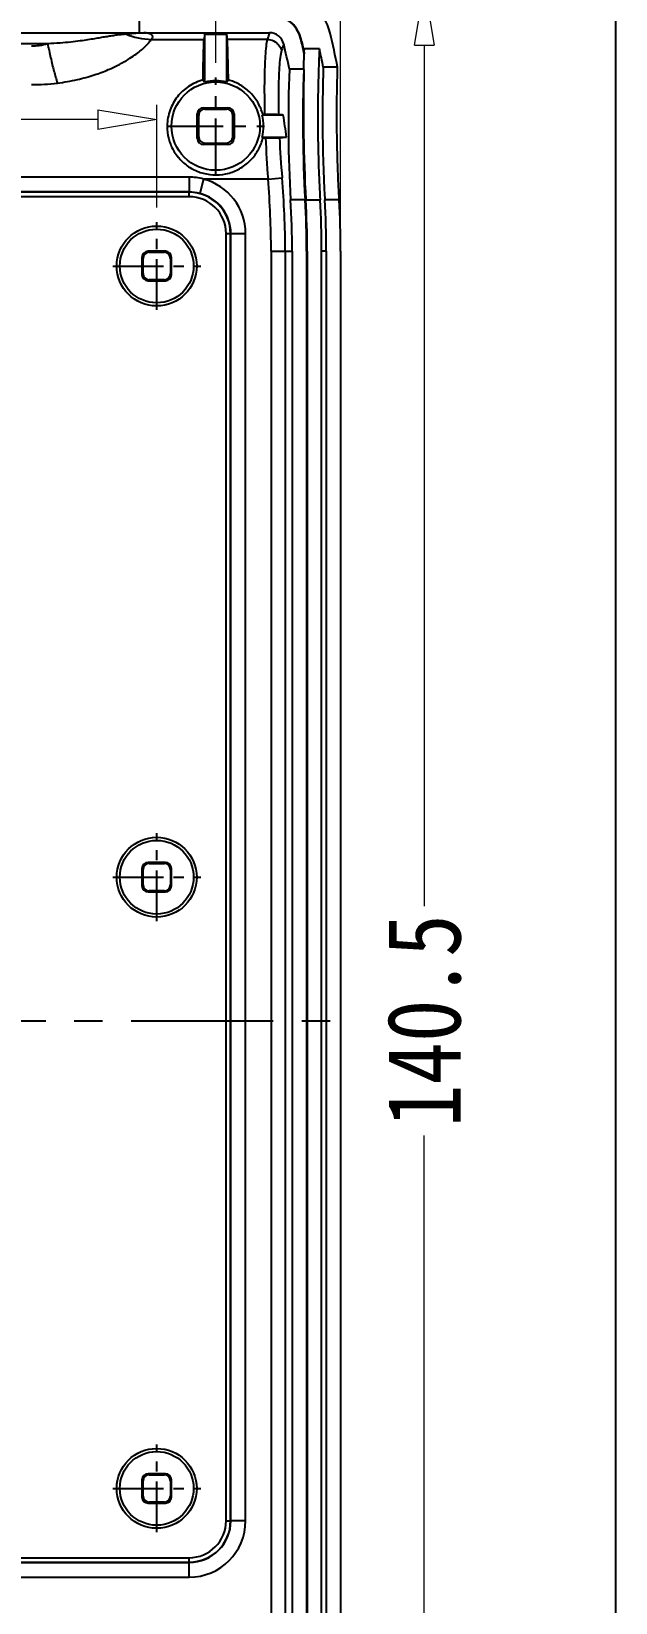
# Model space of a CAD drawing. Header units: millimetres. Extents: x 1786 to 4177, y -2705 to -1639.
# Drawn here: x 4137.2 to 4176.8, y -1832.6 to -1725.9 of the extents above; entities that cross this region are included whole.
import ezdxf

# ---------------------------------------------------------------- set-up
doc = ezdxf.new("R2010")
doc.units = ezdxf.units.MM
doc.linetypes.add('CENTER', pattern=[50.8, 31.75, -6.35, 6.35, -6.35])
doc.layers.add('dim', color=3, linetype='Continuous', lineweight=9)
doc.styles.add('FFS', font='', dxfattribs={"width": 0.85})
doc.styles.get('FFS').set_extended_font_data('FangSong_GB2312')
doc.dimstyles.new('YanXiu', dxfattribs={"dimtxt": 2.5, "dimasz": 2.2, "dimexe": 1, "dimexo": 0.6, "dimgap": 0.66, "dimtad": 0, "dimzin": 9, "dimdsep": 46, "dimtxsty": 'FFS', "dimblk": 'CLOSEDBLANK', "dimcen": 0, "dimclrd": 256, "dimclre": 131, "dimclrt": 42, "dimazin": 2, "dimtfac": 1, "dimtofl": 0, "dimtmove": 0, "dimatfit": 3, "dimldrblk": 'CLOSEDBLANK', "dimfxl": 1, "dimlwd": 5, "dimlwe": 5, "dimarcsym": 0})

# ---------------------------------------------------------------- blocks, each defined once
blk = doc.blocks.new('_ClosedBlank')
at = {"color": 0, "linetype": 'ByBlock', "lineweight": -2}
for p, q in [((-1, 0.167), (0, 0)), ((-1, 0.167), (-1, -0.167)), ((0, 0), (-1, -0.167))]:
    blk.add_line(p, q, dxfattribs=at)
blk = doc.blocks.new('*D193')
at = {"layer": 'Defpoints', "color": 0, "transparency": 16777216}
for p in [(5275.47, -1520.95), (5224.47, -1527.91, 0), (5275.47, -1527.91, 0)]:
    blk.add_point(p, dxfattribs=at)
at = {"layer": 'dim', "color": 131, "lineweight": 5, "transparency": 16777216}
for p, q in [((5224.47, -1526.91), (5224.47, -1519.95)), ((5275.47, -1526.91), (5275.47, -1519.95))]:
    blk.add_line(p, q, dxfattribs=at)
at = {"layer": 'dim', "lineweight": 5, "transparency": 16777216}
for p, q in [((5228.47, -1520.95), (5246.64, -1520.95)), ((5271.47, -1520.95), (5253.3, -1520.95))]:
    blk.add_line(p, q, dxfattribs=at)
at = {"layer": 'dim', "lineweight": 5, "transparency": 16777216, "xscale": 4, "yscale": 4, "zscale": 4, "rotation": 180}
blk.add_blockref('_ClosedBlank', (5224.47, -1520.95), dxfattribs=at)
at = {"layer": 'dim', "lineweight": 5, "transparency": 16777216, "xscale": 4, "yscale": 4, "zscale": 4}
blk.add_blockref('_ClosedBlank', (5275.47, -1520.95), dxfattribs=at)
at = {"layer": 'dim', "color": 42, "transparency": 16777216, "insert": (5249.97, -1520.95), "char_height": 5, "attachment_point": 5, "style": 'FFS'}
blk.add_mtext('51', dxfattribs=at)
blk = doc.blocks.new('*D192')
at = {"layer": 'Defpoints', "color": 0, "transparency": 16777216}
for p in [(5279.47, -1505.74), (5220.47, -1518.09, 0), (5279.47, -1518.09, 0)]:
    blk.add_point(p, dxfattribs=at)
at = {"layer": 'dim', "color": 131, "lineweight": 5, "transparency": 16777216}
for p, q in [((5220.47, -1517.09), (5220.47, -1504.74)), ((5279.47, -1517.09), (5279.47, -1504.74))]:
    blk.add_line(p, q, dxfattribs=at)
at = {"layer": 'dim', "lineweight": 5, "transparency": 16777216}
for p, q in [((5224.47, -1505.74), (5246.56, -1505.74)), ((5275.47, -1505.74), (5253.38, -1505.74))]:
    blk.add_line(p, q, dxfattribs=at)
at = {"layer": 'dim', "lineweight": 5, "transparency": 16777216, "xscale": 4, "yscale": 4, "zscale": 4, "rotation": 180}
blk.add_blockref('_ClosedBlank', (5220.47, -1505.74), dxfattribs=at)
at = {"layer": 'dim', "lineweight": 5, "transparency": 16777216, "xscale": 4, "yscale": 4, "zscale": 4}
blk.add_blockref('_ClosedBlank', (5279.47, -1505.74), dxfattribs=at)
at = {"layer": 'dim', "color": 42, "transparency": 16777216, "insert": (5249.97, -1505.74), "char_height": 5, "attachment_point": 5, "style": 'FFS'}
blk.add_mtext('59', dxfattribs=at)
blk = doc.blocks.new('*D191')
at = {"layer": 'Defpoints', "color": 0, "transparency": 16777216}
for p in [(5287.94, -1499.24), (5211.99, -1529.89), (5287.94, -1529.89)]:
    blk.add_point(p, dxfattribs=at)
at = {"layer": 'dim', "color": 131, "lineweight": 5, "transparency": 16777216}
for p, q in [((5211.99, -1528.89), (5211.99, -1498.24)), ((5287.94, -1528.89), (5287.94, -1498.24))]:
    blk.add_line(p, q, dxfattribs=at)
at = {"layer": 'dim', "lineweight": 5, "transparency": 16777216}
for p, q in [((5215.99, -1499.24), (5242.14, -1499.24)), ((5283.94, -1499.24), (5257.79, -1499.24))]:
    blk.add_line(p, q, dxfattribs=at)
at = {"layer": 'dim', "lineweight": 5, "transparency": 16777216, "xscale": 4, "yscale": 4, "zscale": 4, "rotation": 180}
blk.add_blockref('_ClosedBlank', (5211.99, -1499.24), dxfattribs=at)
at = {"layer": 'dim', "lineweight": 5, "transparency": 16777216, "xscale": 4, "yscale": 4, "zscale": 4}
blk.add_blockref('_ClosedBlank', (5287.94, -1499.24), dxfattribs=at)
at = {"layer": 'dim', "color": 42, "transparency": 16777216, "insert": (5249.97, -1499.24), "char_height": 5, "attachment_point": 5, "style": 'FFS'}
blk.add_mtext('75.95', dxfattribs=at)
blk = doc.blocks.new('*D190')
at = {"layer": 'Defpoints', "color": 0, "transparency": 16777216}
for p in [(5274.47, -1511.89), (5283.82, -1652.39), (5293.61, -1652.39)]:
    blk.add_point(p, dxfattribs=at)
at = {"layer": 'dim', "color": 131, "lineweight": 5, "transparency": 16777216}
for p, q in [((5275.47, -1511.89), (5294.61, -1511.89)), ((5284.82, -1652.39), (5294.61, -1652.39))]:
    blk.add_line(p, q, dxfattribs=at)
at = {"layer": 'dim', "lineweight": 5, "transparency": 16777216}
for p, q in [((5293.61, -1515.89), (5293.61, -1574.37)), ((5293.61, -1648.39), (5293.61, -1589.92))]:
    blk.add_line(p, q, dxfattribs=at)
at = {"layer": 'dim', "lineweight": 5, "transparency": 16777216, "xscale": 4, "yscale": 4, "zscale": 4}
for p, rotation in [((5293.61, -1511.89), 90), ((5293.61, -1652.39), 270)]:
    blk.add_blockref('_ClosedBlank', p, dxfattribs=dict(at, rotation=rotation))
at = {"layer": 'dim', "color": 42, "transparency": 16777216, "insert": (5293.61, -1582.14), "char_height": 5, "attachment_point": 5, "rotation": 90, "style": 'FFS'}
blk.add_mtext('140.5', dxfattribs=at)
blk = doc.blocks.new('*u4')
at = {"layer": 'Defpoints', "color": 2}
blk.add_lwpolyline([(-135.77, 94.941), (135.77, 94.941), (135.77, -94.941), (-135.77, -94.941)], close=True, dxfattribs=at)
blk = doc.blocks.new('*u200')
at = {"color": 7, "linetype": 'Continuous'}
for p, q in [((24.327, 67.093, 0), (24.327, 67.95, 0)), ((-24.252, 67.089, 0), (24.252, 67.089, 0)), ((-18.098, 66.361, 0), (18.098, 66.361, 0)), ((24.63, 67.089, 0), (33.143, 67.089, 0)), ((25.157, 66.633, 0), (28.715, 66.633, 0)), ((28.75, 66.988, 0), (28.75, 63.739, 0)), ((28.75, 66.988, 0), (30.25, 66.988, 0)), ((30.25, 63.739, 0), (30.25, 66.988, 0)), ((32.999, 66.633, 0), (30.285, 66.633, 0)), ((35.302, 66.661, 0), (35.275, 66.655, 0)), ((35.473, 64.764, 0), (35.505, 65.657, 0)), ((35.495, 65.7, 0), (35.481, 65.762, 0)), ((35.505, 65.657, 0), (35.495, 65.7, 0)), ((35.508, 65.768, 0), (35.506, 65.702, 0)), ((35.506, 65.702, 0), (35.506, 65.695, 0)), ((35.508, 65.768, 0), (35.516, 65.999, 0)), ((36.533, 65.999, 0), (35.516, 65.999, 0)), ((35.467, 64.607, 0), (34.495, 64.607, 0)), ((35.467, 64.59, 0), (35.473, 64.764, 0)), ((37.768, 64.749, 0), (36.799, 64.749, 0)), ((28.674, 62, 0), (30.326, 62, 0)), ((28.769, 61.906, 0), (28.674, 62, 0)), ((28.769, 61.906, 0), (30.231, 61.906, 0)), ((30.231, 61.906, 0), (30.326, 62, 0)), ((28.25, 59.924, 0), (28.25, 61.576, 0)), ((28.346, 61.48, 0), (28.25, 61.576, 0)), ((30.654, 61.48, 0), (30.75, 61.576, 0)), ((30.75, 61.576, 0), (30.75, 59.924, 0)), ((32.693, 61.535, 0), (32.648, 61.5, 0)), ((34.085, 61.5, 0), (32.648, 61.5, 0)), ((32.693, 61.535, 0), (32.82, 61.535, 0)), ((28.35, 60.025, 0), (28.25, 59.924, 0)), ((30.65, 60.025, 0), (30.75, 59.924, 0)), ((32.648, 60, 0), (34.301, 60, 0)), ((32.705, 59.956, 0), (32.878, 59.956, 0)), ((28.776, 59.601, 0), (28.674, 59.5, 0)), ((30.326, 59.5, 0), (28.674, 59.5, 0)), ((28.776, 59.601, 0), (30.224, 59.601, 0)), ((30.224, 59.601, 0), (30.326, 59.5, 0)), ((27.7, 57.289, 0), (-27.7, 57.289, 0)), ((27.7, 57.289, 0), (27.7, 56.276, 0)), ((28.677, 57.15, 0), (28.422, 56.183, 0)), ((33.05, 57.15, 0), (28.677, 57.15, 0)), ((33.05, 57.15, 0), (34.003, 57.23, 0)), ((27.7, 56.276, 0), (-27.7, 56.276, 0)), ((27.7, 56.255, 0), (-27.7, 56.255, 0)), ((27.7, 55.955, 0), (-27.7, 55.955, 0)), ((27.7, 56.276, 0), (27.7, 56.255, 0)), ((27.7, 55.955, 0), (27.7, 56.255, 0)), ((35.562, 55.75, 0), (34.58, 55.75, 0)), ((35.606, 55.75, 0), (36.581, 55.75, 0)), ((37.877, 55.75, 0), (36.9, 55.75, 0)), ((30.205, -33.95, 0), (30.205, 53.45, 0)), ((30.205, 53.45, 0), (31.526, 53.45, 0)), ((30.505, -33.95, 0), (30.505, 53.45, 0)), ((30.526, -33.95, 0), (30.526, 53.45, 0)), ((31.526, -33.95, 0), (31.526, 53.45, 0)), ((24.5, 51.839, 0), (24.5, 50.661, 0)), ((24.5, 51.839, 0), (24.57, 51.769, 0)), ((24.57, 50.731, 0), (24.57, 51.769, 0)), ((26.089, 52.25, 0), (24.911, 52.25, 0)), ((24.911, 52.25, 0), (24.981, 52.18, 0)), ((24.981, 52.18, 0), (26.019, 52.18, 0)), ((26.089, 52.25, 0), (26.019, 52.18, 0)), ((26.5, 51.839, 0), (26.43, 51.769, 0)), ((26.43, 51.769, 0), (26.43, 50.731, 0)), ((26.5, 50.661, 0), (26.5, 51.839, 0)), ((33.256, 52.25, 0), (33.256, -52.75, 0)), ((33.256, 52.25, 0), (34.682, 52.25, 0)), ((34.213, 52.25, 0), (34.213, -52.75, 0)), ((34.682, 52.25, 0), (34.682, -52.75, 0)), ((35.663, 52.25, 0), (35.663, -52.75, 0)), ((35.663, 52.25, 0), (35.707, 52.25, 0)), ((35.707, 52.25, 0), (35.707, -52.75, 0)), ((36.681, -52.75, 0), (36.681, 52.25, 0)), ((36.999, 52.25, 0), (36.681, 52.25, 0)), ((36.999, 52.25, 0), (36.999, -52.75, 0)), ((37.974, 52.25, 0), (37.974, -52.75, 0)), ((24.5, 50.661, 0), (24.57, 50.731, 0)), ((24.911, 50.25, 0), (24.981, 50.32, 0)), ((24.911, 50.25, 0), (26.089, 50.25, 0)), ((26.019, 50.32, 0), (24.981, 50.32, 0)), ((26.089, 50.25, 0), (26.019, 50.32, 0)), ((26.5, 50.661, 0), (26.43, 50.731, 0)), ((26.089, 10.75, 0), (24.911, 10.75, 0)), ((24.911, 10.75, 0), (24.981, 10.68, 0)), ((24.981, 10.68, 0), (26.019, 10.68, 0)), ((26.089, 10.75, 0), (26.019, 10.68, 0)), ((24.5, 10.339, 0), (24.5, 9.161, 0)), ((24.5, 10.339, 0), (24.57, 10.269, 0)), ((24.57, 9.231, 0), (24.57, 10.269, 0)), ((26.5, 10.339, 0), (26.43, 10.269, 0)), ((26.43, 10.269, 0), (26.43, 9.231, 0)), ((26.5, 9.161, 0), (26.5, 10.339, 0)), ((24.5, 9.161, 0), (24.57, 9.231, 0)), ((24.911, 8.75, 0), (24.981, 8.82, 0)), ((24.911, 8.75, 0), (26.089, 8.75, 0)), ((26.019, 8.82, 0), (24.981, 8.82, 0)), ((26.089, 8.75, 0), (26.019, 8.82, 0)), ((26.5, 9.161, 0), (26.43, 9.231, 0)), ((26.089, -30.75, 0), (24.911, -30.75, 0)), ((24.911, -30.75, 0), (24.981, -30.82, 0)), ((24.981, -30.82, 0), (26.019, -30.82, 0)), ((26.089, -30.75, 0), (26.019, -30.82, 0)), ((24.5, -31.161, 0), (24.57, -31.231, 0)), ((24.5, -31.161, 0), (24.5, -32.339, 0)), ((24.57, -32.269, 0), (24.57, -31.231, 0)), ((26.5, -31.161, 0), (26.43, -31.231, 0)), ((26.43, -31.231, 0), (26.43, -32.269, 0)), ((26.5, -32.339, 0), (26.5, -31.161, 0)), ((24.5, -32.339, 0), (24.57, -32.269, 0)), ((24.911, -32.75, 0), (24.981, -32.68, 0)), ((24.911, -32.75, 0), (26.089, -32.75, 0)), ((26.019, -32.68, 0), (24.981, -32.68, 0)), ((26.089, -32.75, 0), (26.019, -32.68, 0)), ((26.5, -32.339, 0), (26.43, -32.269, 0)), ((30.205, -33.95, 0), (30.505, -33.95, 0)), ((30.526, -33.95, 0), (30.505, -33.95, 0)), ((31.526, -33.95, 0), (30.526, -33.95, 0)), ((-27.7, -36.455, 0), (27.7, -36.455, 0)), ((-27.7, -36.755, 0), (27.7, -36.755, 0)), ((-27.7, -36.776, 0), (27.7, -36.776, 0)), ((27.7, -37.776, 0), (27.7, -36.455, 0)), ((-27.7, -37.776, 0), (27.7, -37.776, 0))]:
    blk.add_line(p, q, dxfattribs=at)
at = {"color": 1, "linetype": 'CENTER', "ltscale": 0.12}
for p, q in [((29.5, 57.45), (29.5, 64.05)), ((29.5, 57.45), (29.5, 64.05)), ((26.2, 60.75), (32.8, 60.75)), ((26.2, 60.75), (32.8, 60.75))]:
    blk.add_line(p, q, dxfattribs=at)
at = {"color": 1, "linetype": 'CENTER', "ltscale": 0.108385}
for p, q in [((25.5, 48.269), (25.5, 54.231)), ((25.5, 48.269), (25.5, 54.231)), ((22.519, 51.25), (28.481, 51.25)), ((22.519, 51.25), (28.481, 51.25)), ((25.5, 6.769), (25.5, 12.731)), ((25.5, 6.769), (25.5, 12.731)), ((22.519, 9.75), (28.481, 9.75)), ((22.519, 9.75), (28.481, 9.75)), ((25.5, -34.731), (25.5, -28.769)), ((25.5, -34.731), (25.5, -28.769)), ((22.519, -31.75), (28.481, -31.75)), ((22.519, -31.75), (28.481, -31.75))]:
    blk.add_line(p, q, dxfattribs=at)
at = {"color": 1, "linetype": 'CENTER', "ltscale": 0.303795}
blk.add_line((-37.974, 0), (37.974, 0), dxfattribs=at)
at = {"color": 7, "linetype": 'Continuous'}
for centre, radius in [((29.5, 60.75, 0), 3), ((25.5, 51.25, 0), 2.71), ((25.5, 51.25, 0), 2.5), ((25.5, 9.75, 0), 2.71), ((25.5, 9.75, 0), 2.5), ((25.5, -31.75, 0), 2.71), ((25.5, -31.75, 0), 2.5)]:
    blk.add_circle(centre, radius, dxfattribs=at)
for centre, radius, start, end in [((33.858, 66.25, 0), 3.5, 13.3799, 89.99985), ((33.162, 66.15, 0), 2.2, 13.44085, 90), ((33.16, 66.148, 0), 2.174, 13.48355, 89.9573), ((25.305, 71.74, 0), 5.109, 247.75981, 268.34973), ((236.924, 2.64, 0), 213.73, 162.44968, 162.57767), ((33.142, 66.09, 0), 0.998, 13.31891, 89.96788), ((232.522, -0.658, 0), 209.408, 161.34635, 161.473), ((-25, 52.25, 0), 60.765, 11.73361, 13.38852), ((-25, 52.25, 0), 61.972, 12.59351, 13.44085), ((-25, 52.25, 0), 62, 12.59354, 13.44085), ((-25, 52.25, 0), 64, 11.26221, 13.37981), ((43.416, 65.419, 0), 7.915, 178.00726, 178.28181), ((-25, 52.25, 0), 63.05, 11.43418, 12.59556), ((125.888, 61.04, 0), 91.462, 177.76493, 183.31598), ((131.26, 61.192, 0), 95.853, 177.96851, 183.25453), ((158.56, 61.933, 0), 123.11, 178.76375, 182.8789), ((16.989, 77.86, 0), 14.295, 270.04455, 277.12637), ((3.209, 44.025, 0), 32.264, 37.66165, 37.986), ((29.5, 60.75, 0), 3.081, 75.9119, 104.0881), ((56.132, 43.76, 0), 32.696, 142.01615, 142.33621), ((29.5, 60.75, 0), 3.236, 346.59746, 13.40254), ((31.613, 26.865, 0), 34.723, 85.9172, 86.44508), ((-25, 52.25, 0), 59.805, 7.44579, 8.89764), ((13.261, 34.722, 0), 31.856, 52.38334, 52.51386), ((125.827, 64.239, 0), 93.048, 182.63851, 184.3695), ((31.828, 93.832, 0), 33.922, 273.371, 274.18025), ((109.535, 63.587, 0), 75.799, 182.73655, 184.81075), ((27.702, 53.806, 0), 3.484, 73.74206, 90.02528), ((27.699, 53.449, 0), 3.828, 0.02141, 75.18838), ((-25, 52.25, 0), 58.256, 0, 4.82493), ((-25, 52.25, 0), 59.213, 0, 4.82493), ((27.703, 53.457, 0), 2.819, 75.23106, 90.05773), ((27.699, 53.449, 0), 2.806, 0.01939, 89.98059), ((27.699, 53.449, 0), 2.506, 0.02171, 89.97829), ((27.699, 53.449, 0), 2.828, 0.02804, 75.18735), ((-25, 52.25, 0), 59.682, 0, 3.36196), ((-25, 52.25, 0), 60.663, 0, 3.30757), ((-25, 52.25, 0), 60.707, 0, 3.30519), ((-25, 52.25, 0), 61.681, 0, 3.25293), ((-25, 52.25, 0), 61.999, 0, 3.23623), ((-25, 52.25, 0), 62.974, 0, 3.18604), ((27.7, -33.95, 0), 3.827, 270.01165, 359.98844), ((27.7, -33.95, 0), 2.827, 270.0161, 359.99126), ((27.699, -33.949, 0), 2.806, 270.01939, 359.98059), ((27.699, -33.949, 0), 2.506, 270.02171, 359.97829)]:
    blk.add_arc(centre, radius, start, end, dxfattribs=at)
for centre, major_axis, ratio, start_param, end_param in [((28.795, 46.25, 0), (0, 20.9), 0.0174551, 0.124725, 0.2228234), ((30.205, 46.25, 0), (0, 20.9), 0.0174551, -0.2228234, -0.124725), ((28.674, 61.576, 0), (0.3, -0.3), 0.9999239, 2.3562326, 3.9269527), ((30.326, 61.576, 0), (0.3, 0.3), 0.9999239, -0.7853601, 0.7853601), ((28.674, 59.924, 0), (0.3, 0.3), 0.9999239, -3.9269527, -2.3562326), ((30.326, 59.924, 0), (0.3, -0.3), 0.9999239, -0.7853601, 0.7853601), ((24.912, 51.838, 0), (0.291, -0.291), 0.9996955, 2.3563468, 3.9268385), ((24.981, 51.769, 0), (0.291, -0.291), 0.9996955, 2.3563468, 3.9268385), ((26.019, 51.769, 0), (-0.291, -0.291), 0.9996955, 2.3563468, 3.9268385), ((26.088, 51.838, 0), (0.291, 0.291), 0.9996955, -0.7852459, 0.7852459), ((24.912, 50.662, 0), (0.291, 0.291), 0.9996955, -3.9268385, -2.3563468), ((24.981, 50.731, 0), (0.291, 0.291), 0.9996955, 2.3563468, 3.9268385), ((26.019, 50.731, 0), (-0.291, 0.291), 0.9996955, 2.3563468, 3.9268385), ((26.088, 50.662, 0), (0.291, -0.291), 0.9996955, -0.7852459, 0.7852459), ((24.912, 10.338, 0), (0.291, -0.291), 0.9996955, 2.3563468, 3.9268385), ((24.981, 10.269, 0), (0.291, -0.291), 0.9996955, 2.3563468, 3.9268385), ((26.019, 10.269, 0), (-0.291, -0.291), 0.9996955, 2.3563468, 3.9268385), ((26.088, 10.338, 0), (0.291, 0.291), 0.9996955, -0.7852459, 0.7852459), ((24.912, 9.162, 0), (0.291, 0.291), 0.9996955, -3.9268385, -2.3563468), ((24.981, 9.231, 0), (0.291, 0.291), 0.9996955, 2.3563468, 3.9268385), ((26.019, 9.231, 0), (-0.291, 0.291), 0.9996955, 2.3563468, 3.9268385), ((26.088, 9.162, 0), (0.291, -0.291), 0.9996955, -0.7852459, 0.7852459), ((24.912, -31.162, 0), (0.291, -0.291), 0.9996955, 2.3563468, 3.9268385), ((24.981, -31.231, 0), (0.291, -0.291), 0.9996955, 2.3563468, 3.9268385), ((26.019, -31.231, 0), (-0.291, -0.291), 0.9996955, 2.3563468, 3.9268385), ((26.088, -31.162, 0), (0.291, 0.291), 0.9996955, -0.7852459, 0.7852459), ((24.912, -32.338, 0), (0.291, 0.291), 0.9996955, -3.9268385, -2.3563468), ((24.981, -32.269, 0), (0.291, 0.291), 0.9996955, 2.3563468, 3.9268385), ((26.019, -32.269, 0), (-0.291, 0.291), 0.9996955, 2.3563468, 3.9268385), ((26.088, -32.338, 0), (0.291, -0.291), 0.9996955, -0.7852459, 0.7852459)]:
    blk.add_ellipse(centre, major_axis=major_axis, ratio=ratio, start_param=start_param, end_param=end_param, dxfattribs=at)
for points, start_tangent, end_tangent in [([(17, 66.192, 0), (17.533, 66.233, 0), (18.098, 66.361, 0)], (1, 0.0000825), (0.9567012, 0.291072)), ([(18.098, 66.361, 0), (18.948, 66.411, 0), (19.68, 66.479, 0), (20.304, 66.554, 0), (20.837, 66.631, 0), (21.298, 66.705, 0), (21.693, 66.772, 0), (22.042, 66.831, 0), (22.388, 66.887, 0), (22.733, 66.938, 0), (23.064, 66.98, 0), (23.371, 67.011, 0)], (0.9991247, 0.0418309), (0.9959979, 0.0893764)), ([(18.098, 66.361, 0), (18.304, 65.398, 0), (18.529, 64.491, 0), (18.762, 63.675, 0)], (0.1948286, -0.9808373), (0.2963014, -0.9550945)), ([(18.762, 63.675, 0), (20.119, 63.912, 0), (21.266, 64.229, 0), (22.209, 64.583, 0), (22.966, 64.94, 0), (23.563, 65.28, 0), (24.016, 65.58, 0), (24.362, 65.842, 0), (24.646, 66.089, 0), (24.87, 66.313, 0), (25.035, 66.496, 0), (25.157, 66.633, 0)], (0.9924272, 0.1228345), (0.6954218, 0.7186018)), ([(23.371, 67.011, 0), (23.481, 67.021, 0), (23.577, 67.03, 0), (23.661, 67.037, 0), (23.736, 67.043, 0), (23.801, 67.049, 0), (23.858, 67.054, 0), (23.909, 67.058, 0), (23.953, 67.062, 0), (23.993, 67.065, 0), (24.027, 67.068, 0), (24.058, 67.071, 0), (24.085, 67.073, 0), (24.108, 67.075, 0), (24.129, 67.077, 0), (24.147, 67.078, 0), (24.163, 67.08, 0), (24.178, 67.081, 0), (24.19, 67.082, 0), (24.202, 67.083, 0), (24.212, 67.084, 0), (24.228, 67.086, 0), (24.24, 67.087, 0), (24.252, 67.089, 0)], (0.9959973, 0.0893831), (0.9867625, 0.162172)), ([(24.252, 67.089, 0), (24.28, 67.089, 0), (24.305, 67.09, 0), (24.327, 67.093, 0)], (1, -0.0000004), (0.9884354, 0.1516423)), ([(24.327, 67.093, 0), (24.419, 67.091, 0), (24.52, 67.089, 0), (24.63, 67.089, 0)], (0.9998652, -0.016417), (1, -0.0000025)), ([(25.157, 66.633, 0), (25.193, 66.69, 0), (25.215, 66.74, 0), (25.226, 66.783, 0), (25.228, 66.821, 0), (25.222, 66.854, 0), (25.211, 66.882, 0), (25.196, 66.907, 0), (25.177, 66.929, 0), (25.155, 66.949, 0), (25.132, 66.966, 0), (25.107, 66.981, 0), (25.081, 66.994, 0), (25.054, 67.006, 0), (25.027, 67.016, 0), (25, 67.025, 0), (24.972, 67.034, 0), (24.945, 67.041, 0), (24.917, 67.048, 0), (24.889, 67.054, 0), (24.861, 67.059, 0), (24.832, 67.064, 0), (24.804, 67.069, 0), (24.775, 67.073, 0), (24.746, 67.077, 0), (24.717, 67.08, 0), (24.688, 67.083, 0), (24.659, 67.086, 0), (24.63, 67.089, 0)], (0.5827759, 0.8126329), (-0.996698, 0.0811977)), ([(28.638, 63.883, 0), (28.662, 65.178, 0), (28.687, 66.091, 0), (28.715, 66.633, 0)], (0.0147851, 0.9998907), (0.0768075, 0.9970459)), ([(30.362, 63.883, 0), (30.338, 65.178, 0), (30.313, 66.091, 0), (30.285, 66.633, 0)], (-0.0147851, 0.9998907), (-0.0768075, 0.9970459)), ([(32.999, 66.633, 0), (32.917, 66.177, 0), (32.857, 65.507, 0), (32.821, 64.774, 0), (32.803, 64.038, 0), (32.797, 63.271, 0), (32.802, 62.436, 0), (32.82, 61.535, 0)], (-0.2741358, -0.961691), (0.0266246, -0.9996455)), ([(32.999, 66.633, 0), (33.425, 66.533, 0), (33.769, 66.266, 0), (33.966, 65.882, 0)], (0.9998704, -0.0161022), (0.249339, -0.9684163)), ([(33.966, 65.882, 0), (33.872, 65.417, 0), (33.806, 64.729, 0), (33.771, 63.991, 0), (33.754, 63.236, 0), (33.752, 62.421, 0), (33.766, 61.521, 0)], (-0.3174215, -0.9482845), (0.0239614, -0.9997129)), ([(36.533, 65.999, 0), (36.523, 65.794, 0), (36.499, 65.182, 0), (36.466, 64.2, 0), (36.437, 62.896, 0), (36.425, 61.337, 0), (36.439, 59.586, 0), (36.49, 57.702, 0), (36.581, 55.75, 0)], (-0.0487978, -0.9988087), (0.0567438, -0.9983888)), ([(36.799, 64.749, 0), (36.795, 64.659, 0), (36.787, 64.387, 0), (36.775, 63.938, 0), (36.761, 63.325, 0), (36.749, 62.556, 0), (36.743, 61.649, 0), (36.745, 60.62, 0), (36.759, 59.494, 0), (36.789, 58.288, 0), (36.836, 57.032, 0), (36.9, 55.75, 0)], (-0.0374089, -0.9993), (0.0564528, -0.9984053)), ([(37.877, 55.75, 0), (37.795, 57.493, 0), (37.744, 59.167, 0), (37.721, 60.71, 0), (37.719, 62.072, 0), (37.731, 63.202, 0), (37.749, 64.054, 0), (37.762, 64.583, 0), (37.768, 64.749, 0)], (-0.0555782, 0.9984543), (0.0336804, 0.9994327)), ([(28.638, 63.883, 0), (28.124, 63.698, 0), (27.66, 63.439, 0), (27.253, 63.118, 0), (26.906, 62.743, 0), (26.622, 62.318, 0), (26.404, 61.845, 0), (26.26, 61.321, 0), (26.204, 60.75, 0)], (-0.9656793, -0.2597373), (-0.0091221, -0.9999584)), ([(32.693, 61.535, 0), (32.346, 62.373, 0), (31.788, 63.079, 0), (31.091, 63.59, 0), (30.362, 63.883, 0)], (-0.2495217, 0.9683692), (-0.9656793, 0.2597373)), ([(28.769, 61.906, 0), (28.612, 61.876, 0), (28.474, 61.786, 0), (28.38, 61.648, 0), (28.346, 61.48, 0)], (-1, 0), (0.0037953, -0.9999928)), ([(30.654, 61.48, 0), (30.621, 61.647, 0), (30.526, 61.786, 0), (30.388, 61.875, 0), (30.231, 61.906, 0)], (0.0037953, 0.9999928), (-1, 0)), ([(28.35, 60.025, 0), (28.348, 60.77, 0), (28.346, 61.48, 0)], (-0.0023678, 0.9999972), (-0.0037953, 0.9999928)), ([(30.65, 60.025, 0), (30.652, 60.77, 0), (30.654, 61.48, 0)], (0.0023678, 0.9999972), (0.0037953, 0.9999928)), ([(33.766, 61.521, 0), (33.623, 61.527, 0), (33.4, 61.531, 0), (33.12, 61.534, 0), (32.82, 61.535, 0)], (-0.9980629, 0.062213), (-1, 0)), ([(26.204, 60.75, 0), (26.31, 59.894, 0), (26.636, 59.097, 0), (27.159, 58.41, 0), (27.847, 57.881, 0), (28.66, 57.547, 0), (29.534, 57.439, 0), (30.41, 57.566, 0), (31.211, 57.915, 0), (31.89, 58.46, 0), (32.398, 59.158, 0), (32.705, 59.956, 0)], (-0.0091221, -0.9999584), (0.2339905, 0.9722389)), ([(28.35, 60.025, 0), (28.383, 59.862, 0), (28.476, 59.724, 0), (28.615, 59.633, 0), (28.776, 59.601, 0)], (0.0023678, -0.9999972), (1, 0)), ([(30.224, 59.601, 0), (30.385, 59.633, 0), (30.523, 59.724, 0), (30.616, 59.861, 0), (30.65, 60.025, 0)], (1, 0), (0.0023678, 0.9999972)), ([(32.878, 59.956, 0), (33.184, 59.957, 0), (33.463, 59.959, 0), (33.683, 59.963, 0), (33.823, 59.968, 0)], (1, 0), (0.9982182, 0.0596696)), ([(35.562, 55.75, 0), (35.577, 55.748, 0), (35.591, 55.749, 0), (35.606, 55.75, 0)], (0.9974187, 0.0718043), (0.9983483, 0.0574514))]:
    blk.add_spline(points, degree=3, dxfattribs=dict(at, start_tangent=start_tangent, end_tangent=end_tangent))
at = {"layer": 'dim'}
for base, p1, p2, picture, middle in [((37.974, 82.899, 0), (-37.974, 52.25, 0), (37.974, 52.25, 0), '*D191', (0, 82.899, 0)), ((29.5, 76.399, 0), (-29.5, 64.05), (29.5, 64.05), '*D192', (0, 76.399, 0)), ((25.5, 61.196, 0), (-25.5, 54.231), (25.5, 54.231), '*D193', (0, 61.196, 0))]:
    dim = blk.add_linear_dim(base=base, p1=p1, p2=p2, dimstyle='YanXiu', override={"dimtxt": 5, "dimasz": 4, "dimexe": 0.9995, "dimexo": 0.9995, "dimgap": 0.9995, "dimzin": 8}, dxfattribs=at)
    dim.commit()
    dim.dimension.update_dxf_attribs({"geometry": picture, "text_midpoint": middle, "insert": (-5249.967, 1582.143)})
dim = blk.add_linear_dim(base=(43.645, -70.25, 0), p1=(24.5, 70.25, 0), p2=(33.858, -70.25, 0), angle=90, dimstyle='YanXiu', override={"dimtxt": 5, "dimasz": 4, "dimexe": 0.9995, "dimexo": 0.9995, "dimgap": 0.9995}, dxfattribs=at)
dim.commit()
dim.dimension.update_dxf_attribs({"geometry": '*D190', "text_midpoint": (43.645, 0, 0), "dimtype": 128, "insert": (-5249.967, 1582.143)})
at = {"layer": 'dim', "annotation_type": 0, "has_hookline": 1, "hookline_direction": 0, "text_width": 34}
blk.add_leader([(-25.5, 9.75, 0), (-14.744, 24.476, 0), (-10.744, 24.476, 0)], dimstyle='YanXiu', override={"dimtxt": 6, "dimasz": 4, "dimexe": 1.1994, "dimexo": 1.1994, "dimgap": 1.1994}, dxfattribs=at)
blk = doc.blocks.new('*u201')
blk.add_blockref('*u200', (129.121, 105.55, 0))
at = {"layer": 'Defpoints', "xscale": 1.368000000000393, "yscale": 1.368000000000393, "zscale": 1.368000000000393}
blk.add_blockref('*u4', (0, 129.88), dxfattribs=at)

msp = doc.modelspace()

# ---------------------------------------------------------------- block references
msp.add_blockref('*u201', (3991.1, -1898.61))

doc.saveas('drawing.dxf')
